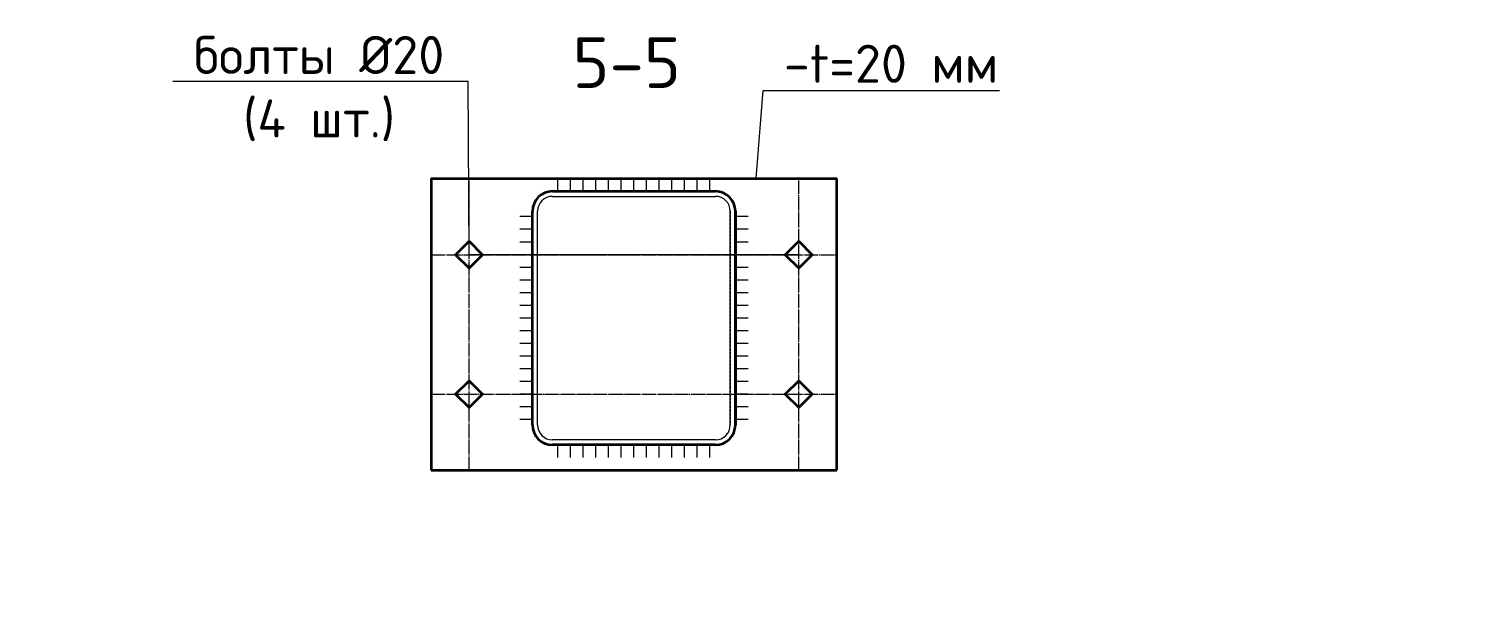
# Model space of a CAD drawing. Header units: millimetres. Extents: x -8174 to 141842, y -29548 to 3412.
# Drawn here: x 69162 to 70291, y -12944 to -12491 of the extents above; entities that cross this region are included whole.
import ezdxf
from ezdxf import colors
from ezdxf.entities.mleader import LeaderData, LeaderLine
from ezdxf.math import Vec2, Vec3

# ---------------------------------------------------------------- set-up
doc = ezdxf.new("R2010")
doc.units = ezdxf.units.MM
doc.linetypes.add('JIS_02_2.0', pattern=[3, 2, -1])
doc.linetypes.add('JIS_08_11', pattern=[12.799999999999999, 11, -0.6, 0.6, -0.6])
for name, color, linetype, lineweight in [('НАДПИСИ', 11, 'Continuous', 13), ('ОСЕВАЯ', 50, 'JIS_08_11', 13), ('ОСНОВНАЯ', 213, 'Continuous', 35), ('ШТРИХОВАЯ', 84, 'JIS_02_2.0', 13)]:
    doc.layers.add(name, color=color, linetype=linetype, lineweight=lineweight)
doc.styles.add('ОСК', font='isocpeur.ttf')

# ---------------------------------------------------------------- blocks, each defined once
blk = doc.blocks.new('_None')

msp = doc.modelspace()

# ---------------------------------------------------------------- linework, layer by layer
at = {"layer": 'НАДПИСИ'}
for p, q in [((69579.11277911643, -12619.51439280335), (69579.11277911643, -12609.51439280335)), ((69589.11277911643, -12619.51439280335), (69589.11277911643, -12609.51439280335)), ((69599.11277911643, -12619.51439280335), (69599.11277911643, -12609.51439280335)), ((69609.11277911643, -12619.51439280335), (69609.11277911643, -12609.51439280335)), ((69619.11277911643, -12619.51439280335), (69619.11277911643, -12609.51439280335)), ((69629.11277911643, -12619.51439280335), (69629.11277911643, -12609.51439280335)), ((69639.11277911643, -12619.51439280335), (69639.11277911643, -12609.51439280335)), ((69649.11277911643, -12619.51439280335), (69649.11277911643, -12609.51439280335)), ((69659.11277911643, -12619.51439280335), (69659.11277911643, -12609.51439280335)), ((69669.11277911643, -12619.51439280335), (69669.11277911643, -12609.51439280335)), ((69679.11277911643, -12619.51439280335), (69679.11277911643, -12609.51439280335)), ((69689.11277911643, -12619.51439280335), (69689.11277911643, -12609.51439280335)), ((69699.11277911643, -12619.51439280335), (69699.11277911643, -12609.51439280335)), ((69574.8888152265, -12623.51439280335), (69703.33674300631, -12623.51439280335)), ((69559.11277911637, -12639.51440566276), (69549.11277911637, -12639.51440566276)), ((69563.11277911637, -12803.73838241205), (69563.11277911637, -12635.29042891346)), ((69715.11277911637, -12803.73835669324), (69715.11277911637, -12635.29042891346)), ((69729.11277911637, -12639.51440566276), (69719.11277911637, -12639.51440566276)), ((69559.11277911637, -12649.51440566276), (69549.11277911637, -12649.51440566276)), ((69729.11277911637, -12649.51440566276), (69719.11277911637, -12649.51440566276)), ((69559.11277911637, -12659.51440566276), (69549.11277911637, -12659.51440566276)), ((69729.11277911637, -12659.51440566276), (69719.11277911637, -12659.51440566276)), ((69559.11277911637, -12669.51440566276), (69549.11277911637, -12669.51440566276)), ((69729.11277911637, -12669.51440566276), (69719.11277911637, -12669.51440566276)), ((69559.11277911637, -12679.51440566276), (69549.11277911637, -12679.51440566276)), ((69559.11277911637, -12689.51440566276), (69549.11277911637, -12689.51440566276)), ((69729.11277911637, -12679.51440566276), (69719.11277911637, -12679.51440566276)), ((69729.11277911637, -12689.51440566276), (69719.11277911637, -12689.51440566276)), ((69559.11277911637, -12699.51440566276), (69549.11277911637, -12699.51440566276)), ((69729.11277911637, -12699.51440566276), (69719.11277911637, -12699.51440566276)), ((69559.11277911637, -12709.51440566276), (69549.11277911637, -12709.51440566276)), ((69729.11277911637, -12709.51440566276), (69719.11277911637, -12709.51440566276)), ((69559.11277911637, -12719.51440566276), (69549.11277911637, -12719.51440566276)), ((69729.11277911637, -12719.51440566276), (69719.11277911637, -12719.51440566276)), ((69559.11277911637, -12729.51440566276), (69549.11277911637, -12729.51440566276)), ((69729.11277911637, -12729.51440566276), (69719.11277911637, -12729.51440566276)), ((69559.11277911637, -12739.51440566276), (69549.11277911637, -12739.51440566276)), ((69729.11277911637, -12739.51440566276), (69719.11277911637, -12739.51440566276)), ((69559.11277911637, -12749.51440566276), (69549.11277911637, -12749.51440566276)), ((69729.11277911637, -12749.51440566276), (69719.11277911637, -12749.51440566276)), ((69559.11277911637, -12759.51440566276), (69549.11277911637, -12759.51440566276)), ((69729.11277911637, -12759.51440566276), (69719.11277911637, -12759.51440566276)), ((69559.11277911637, -12769.51440566276), (69549.11277911637, -12769.51440566276)), ((69559.11277911637, -12779.51440566276), (69549.11277911637, -12779.51440566276)), ((69729.11277911637, -12769.51440566276), (69719.11277911637, -12769.51440566276)), ((69729.11277911637, -12779.51440566276), (69719.11277911637, -12779.51440566276)), ((69559.11277911637, -12789.51440566276), (69549.11277911637, -12789.51440566276)), ((69729.11277911637, -12789.51440566276), (69719.11277911637, -12789.51440566276)), ((69559.11277911637, -12799.51440566276), (69549.11277911637, -12799.51440566276)), ((69729.11277911637, -12799.51440566276), (69719.11277911637, -12799.51440566276)), ((69703.33674300631, -12815.51439280335), (69574.8888152265, -12815.51439280336)), ((69579.11277911643, -12829.51439280336), (69579.11277911643, -12819.51439280336)), ((69589.11277911643, -12829.51439280336), (69589.11277911643, -12819.51439280336)), ((69599.11277911643, -12829.51439280336), (69599.11277911643, -12819.51439280336)), ((69609.11277911643, -12829.51439280336), (69609.11277911643, -12819.51439280336)), ((69619.11277911643, -12829.51439280336), (69619.11277911643, -12819.51439280336)), ((69629.11277911643, -12829.51439280336), (69629.11277911643, -12819.51439280336)), ((69639.11277911643, -12829.51439280336), (69639.11277911643, -12819.51439280336)), ((69649.11277911643, -12829.51439280336), (69649.11277911643, -12819.51439280336)), ((69659.11277911643, -12829.51439280336), (69659.11277911643, -12819.51439280336)), ((69669.11277911643, -12829.51439280336), (69669.11277911643, -12819.51439280336)), ((69679.11277911643, -12829.51439280336), (69679.11277911643, -12819.51439280336)), ((69689.11277911643, -12829.51439280336), (69689.11277911643, -12819.51439280336)), ((69699.11277911643, -12829.51439280336), (69699.11277911643, -12819.51439280336))]:
    msp.add_line(p, q, dxfattribs=at)
for centre, start, end in [((69574.8888152265, -12635.29042891346), 90, 180), ((69703.33674300631, -12635.29042891346), 0, 90), ((69574.8888152265, -12803.73835669324), 180, 270), ((69703.33674300631, -12803.73835669324), 270, 0), ((69703.33674300631, -12803.73835669324), 270, 0)]:
    msp.add_arc(centre, 11.77603611011569, start, end, dxfattribs=at)
at = {"layer": 'ОСЕВАЯ', "linetype": 'JIS_08_11'}
for p, q in [((69509.11277911637, -12839.51439280336), (69509.11277911632, -12609.51439280335)), ((69769.11277911637, -12839.51439280336), (69769.11277911632, -12609.51439280335)), ((69479.11277911637, -12669.51439280335), (69799.11277911637, -12669.51439280335)), ((69479.11277911637, -12779.51439280336), (69799.11277911637, -12779.51439280336))]:
    msp.add_line(p, q, dxfattribs=at)
at = {"layer": 'ОСНОВНАЯ'}
for p, q in [((69479.11277911637, -12609.51439280335), (69479.11277911637, -12839.51439280336)), ((69479.11277911637, -12609.51439280335), (69799.11277911637, -12609.51439280335)), ((69799.11277911637, -12839.51439280336), (69799.11277911637, -12609.51439280335)), ((69574.8888152265, -12619.51439280335), (69703.33674300631, -12619.51439280335)), ((69559.11277911637, -12803.73835669324), (69559.11277911637, -12635.29042891346)), ((69719.11277911637, -12635.29042891346), (69719.11277911637, -12803.73835669324)), ((69719.11277911637, -12803.73835669324), (69719.11277911637, -12635.29042891346)), ((69498.50617739861, -12669.51439280335), (69509.11277911637, -12658.90779108556)), ((69509.11277911637, -12658.90779108556), (69519.71938083414, -12669.51439280335)), ((69758.50617739855, -12669.51439280335), (69769.11277911632, -12658.90779108554)), ((69769.11277911632, -12658.90779108554), (69779.71938083414, -12669.51439280335)), ((69498.50617739861, -12669.51439280335), (69509.11277911637, -12680.12099452114)), ((69509.11277911637, -12680.12099452114), (69519.71938083414, -12669.51439280335)), ((69758.50617739855, -12669.51439280335), (69769.11277911632, -12680.12099452114)), ((69769.11277911632, -12680.12099452114), (69779.71938083414, -12669.51439280335)), ((69498.50617739861, -12779.51439280336), (69509.11277911637, -12768.90779108557)), ((69509.11277911637, -12768.90779108557), (69519.71938083414, -12779.51439280336)), ((69758.50617739855, -12779.51439280336), (69769.11277911632, -12768.90779108556)), ((69769.11277911632, -12768.90779108556), (69779.71938083408, -12779.51439280336)), ((69498.50617739861, -12779.51439280336), (69509.11277911637, -12790.12099452116)), ((69509.11277911637, -12790.12099452116), (69519.71938083414, -12779.51439280336)), ((69758.50617739855, -12779.51439280336), (69769.11277911632, -12790.12099452116)), ((69769.11277911632, -12790.12099452116), (69779.71938083408, -12779.51439280336)), ((69703.33674300631, -12819.51439280335), (69574.8888152265, -12819.51439280336)), ((69479.11277911637, -12839.51439280336), (69799.11277911637, -12839.51439280336))]:
    msp.add_line(p, q, dxfattribs=at)
for centre, start, end in [((69574.8888152265, -12635.29042891346), 90, 180), ((69703.33674300631, -12635.29042891346), 0, 90), ((69574.8888152265, -12803.73835669324), 180, 270), ((69703.33674300631, -12803.73835669324), 270, 0)]:
    msp.add_arc(centre, 15.77603611011582, start, end, dxfattribs=at)
at = {"layer": 'ШТРИХОВАЯ'}
msp.add_line((69715.11277911637, -12635.29042891346), (69715.11277911637, -12803.73835669324), dxfattribs=at)

# ---------------------------------------------------------------- texts
at = {"layer": 'НАДПИСИ', "insert": (69676.1389209666, -12538.03215629613), "char_height": 40, "width": 233.030446242969, "attachment_point": 9, "style": 'ОСК'}
msp.add_mtext('5-5', dxfattribs=at)

# ---------------------------------------------------------------- leaders
at = {"layer": 'НАДПИСИ'}
ml = msp.add_multileader_mtext('Standard', dxfattribs=at)
ml.set_content(' L80х7,\\PL=150 мм', color=256, style='ОСК')
ml.set_leader_properties(color=256, linetype='ByLayer', lineweight=-1)
ml.set_arrow_properties(name='NONE')
ml.build(insert=Vec2(0, 0))
ml.multileader.update_dxf_attribs({"has_dogleg": 0, "text_left_attachment_type": 6, "text_right_attachment_type": 6, "dogleg_length": 0, "arrow_head_size": 75, "scale": 50})
ctx = ml.context
ctx.base_point, ctx.scale, ctx.char_height, ctx.arrow_head_size, ctx.landing_gap_size, ctx.plane_origin = Vec3(38722.58979582816, -12472.19818995096), 50, 150, 75, 100, Vec3(35036.45723522065, -13656.40592095464)
ctx.left_attachment, ctx.right_attachment, ctx.text_align_type = 6, 6, 1
notes = []
notes.append((ctx, [(0, (1, 1, 0), (39717.58979582816, -12472.19818995096), (-1, 0), 0, [(2, [(39866.69871447486, -12182.93651241803)], 0, [])])]))
ctx.mtext.insert, ctx.mtext.width, ctx.mtext.defined_height, ctx.mtext.alignment, ctx.mtext.flow_direction = Vec3(39220.08979582816, -12292.19818995096), 1892.321435458027, 273.0506630395539, 2, 5
ml = msp.add_multileader_mtext('Standard', dxfattribs=at)
ml.set_content(' L80х7,\\PL=150 мм', color=256, style='ОСК')
ml.set_leader_properties(color=256, linetype='ByLayer', lineweight=-1)
ml.set_arrow_properties(name='NONE')
ml.build(insert=Vec2(0, 0))
ml.multileader.update_dxf_attribs({"has_dogleg": 0, "text_left_attachment_type": 6, "text_right_attachment_type": 6, "dogleg_length": 0, "arrow_head_size": 75, "scale": 50})
ctx = ml.context
ctx.base_point, ctx.scale, ctx.char_height, ctx.arrow_head_size, ctx.landing_gap_size, ctx.plane_origin = Vec3(51177.61170668108, -12472.19818995097), 50, 150, 75, 100, Vec3(47491.47914607357, -13656.40592095465)
ctx.left_attachment, ctx.right_attachment, ctx.text_align_type = 6, 6, 1
notes.append((ctx, [(0, (1, 1, 0), (52172.61170668108, -12472.19818995097), (-1, 0), 0, [(2, [(52321.72062532778, -12182.93651241805)], 0, [])])]))
ctx.mtext.insert, ctx.mtext.width, ctx.mtext.defined_height, ctx.mtext.alignment, ctx.mtext.flow_direction = Vec3(51675.11170668108, -12292.19818995097), 1892.321435458027, 273.0506630395539, 2, 5
ml = msp.add_multileader_mtext('Standard', dxfattribs=at)
ml.set_content(' {\\H0.6x;7}', color=256, style='ОСК')
ml.set_leader_properties(color=256, linetype='ByLayer', lineweight=-1)
ml.set_arrow_properties(name='NONE')
ml.build(insert=Vec2(0, 0))
ml.multileader.update_dxf_attribs({"has_dogleg": 0, "text_left_attachment_type": 6, "text_right_attachment_type": 6, "dogleg_length": 0, "arrow_head_size": 75, "scale": 50})
ctx = ml.context
ctx.base_point, ctx.scale, ctx.char_height, ctx.arrow_head_size, ctx.landing_gap_size, ctx.plane_origin = Vec3(53727.0393568548, -12644.45305150567), 50, 250, 75, 100, Vec3(49472.25315864908, -12676.70063790135)
ctx.left_attachment, ctx.right_attachment, ctx.text_align_type = 6, 6, 1
notes.append((ctx, [(0, (1, 1, 0), (54167.0393568548, -12644.45305150567), (-1, 0), 0, [(2, [(54404.32262184384, -12290.10316721445)], 0, [])])]))
ctx.mtext.insert, ctx.mtext.width, ctx.mtext.defined_height, ctx.mtext.alignment, ctx.mtext.flow_direction = Vec3(53947.0393568548, -12364.45305150567), 814.4691549743875, 273.0506630395539, 2, 5
ml = msp.add_multileader_mtext('Standard', dxfattribs=at)
ml.set_content('высокопрочные\\Pболты %%C24\\P(8 шт.)', color=256, style='ОСК')
ml.set_leader_properties(color=256, linetype='ByLayer', lineweight=-1)
ml.set_arrow_properties(name='NONE')
ml.build(insert=Vec2(0, 0))
ml.multileader.update_dxf_attribs({"has_dogleg": 0, "text_left_attachment_type": 6, "text_right_attachment_type": 6, "dogleg_length": 0, "arrow_head_size": 15, "scale": 10})
ctx = ml.context
ctx.base_point, ctx.scale, ctx.char_height, ctx.arrow_head_size, ctx.landing_gap_size, ctx.plane_origin = Vec3(70951.76271176868, -12437.9509167326), 10, 30, 15, 20, Vec3(70976.02341312834, -13370.21266857555)
ctx.left_attachment, ctx.right_attachment, ctx.text_align_type = 6, 6, 1
notes.append((ctx, [(1, (1, 1, 0), (70951.76271176868, -12437.9509167326), (1, 0), 0, [(0, [(70836.61013770098, -12655.35380343191), (70756.61013770092, -12575.35380343191)], 0, [])])]))
ctx.mtext.insert, ctx.mtext.width, ctx.mtext.alignment, ctx.mtext.flow_direction = Vec3(71106.76271176868, -12401.9509167326), 205.4122977968073, 2, 5
ml = msp.add_multileader_mtext('Standard', dxfattribs=at)
ml.set_content('болты %%C20\\P(4 шт.)', color=256, style='ОСК')
ml.set_leader_properties(color=256, linetype='ByLayer', lineweight=-1)
ml.set_arrow_properties(name='NONE')
ml.build(insert=Vec2(0, 0))
ml.multileader.update_dxf_attribs({"has_dogleg": 0, "text_left_attachment_type": 6, "text_right_attachment_type": 6, "dogleg_length": 0, "arrow_head_size": 15, "scale": 10})
ctx = ml.context
ctx.base_point, ctx.scale, ctx.char_height, ctx.arrow_head_size, ctx.landing_gap_size, ctx.plane_origin = Vec3(69273.36571782554, -12533.04841041804), 10, 30, 15, 20, Vec3(69270.89313265437, -13432.32424755112)
ctx.left_attachment, ctx.right_attachment, ctx.text_align_type = 6, 6, 1
notes.append((ctx, [(0, (1, 1, 0), (69508.36571782554, -12533.04841041804), (-1, 0), 0, [(3, [(69769.11277911637, -12669.51439280335), (69509.11277911637, -12669.51439280335)], 0, [])])]))
ctx.mtext.insert, ctx.mtext.width, ctx.mtext.alignment, ctx.mtext.flow_direction = Vec3(69390.86571782554, -12497.04841041804), 205.4122977968073, 2, 5
ml = msp.add_multileader_mtext('Standard', dxfattribs=at)
ml.set_content('-t=20 мм', color=256, style='ОСК')
ml.set_leader_properties(color=256, linetype='ByLayer', lineweight=-1)
ml.set_arrow_properties(name='NONE')
ml.build(insert=Vec2(0, 0))
ml.multileader.update_dxf_attribs({"has_dogleg": 0, "text_left_attachment_type": 6, "text_right_attachment_type": 6, "dogleg_length": 0, "arrow_head_size": 15, "scale": 10})
ctx = ml.context
ctx.base_point, ctx.scale, ctx.char_height, ctx.arrow_head_size, ctx.landing_gap_size, ctx.plane_origin = Vec3(69740.94246003177, -12539.9317032409), 10, 30, 15, 20, Vec3(69525.78157606343, -13443.09626605414)
ctx.left_attachment, ctx.right_attachment, ctx.text_align_type = 6, 6, 1
notes.append((ctx, [(1, (1, 1, 0), (69740.94246003177, -12539.9317032409), (1, 0), 0, [(3, [(69735.48903911398, -12609.51439280335)], 0, [])])]))
ctx.mtext.insert, ctx.mtext.width, ctx.mtext.alignment, ctx.mtext.flow_direction = Vec3(69841.94246003177, -12503.9317032409), 184.2461052138824, 2, 5
ml = msp.add_multileader_mtext('Standard', dxfattribs=at)
ml.set_content('-t=8 мм', color=256, style='ОСК')
ml.set_leader_properties(color=256, linetype='ByLayer', lineweight=-1)
ml.set_arrow_properties(name='NONE')
ml.build(insert=Vec2(0, 0))
ml.multileader.update_dxf_attribs({"has_dogleg": 0, "text_left_attachment_type": 6, "text_right_attachment_type": 6, "dogleg_length": 0, "arrow_head_size": 15, "scale": 10})
ctx = ml.context
ctx.base_point, ctx.scale, ctx.char_height, ctx.arrow_head_size, ctx.landing_gap_size, ctx.plane_origin = Vec3(70307.80657058774, -12941.06031594664), 10, 30, 15, 20, Vec3(70250.20920894766, -13706.73104792828)
ctx.left_attachment, ctx.right_attachment, ctx.text_align_type = 6, 6, 1
notes.append((ctx, [(0, (1, 1, 0), (70488.80657058774, -12941.06031594664), (-1, 0), 0, [(3, [(70580.44764834514, -12827.27365210054)], 0, [])])]))
ctx.mtext.insert, ctx.mtext.width, ctx.mtext.alignment, ctx.mtext.flow_direction = Vec3(70398.30657058774, -12905.06031594664), 231.4924673663918, 2, 5
for ctx, leaders in notes:
    for number, flags, end, landing, length, lines in leaders:
        leader = LeaderData()
        leader.index, (leader.has_last_leader_line, leader.has_dogleg_vector, leader.attachment_direction) = number, flags
        leader.last_leader_point, leader.dogleg_vector, leader.dogleg_length = Vec3(end), Vec3(landing), length
        for number, points, colour, breaks in lines:
            line = LeaderLine()
            line.index, line.vertices, line.color, line.breaks = number, Vec3.list(points), colors.encode_raw_color(colour), breaks
            leader.lines.append(line)
        ctx.leaders.append(leader)

doc.saveas('drawing.dxf')
